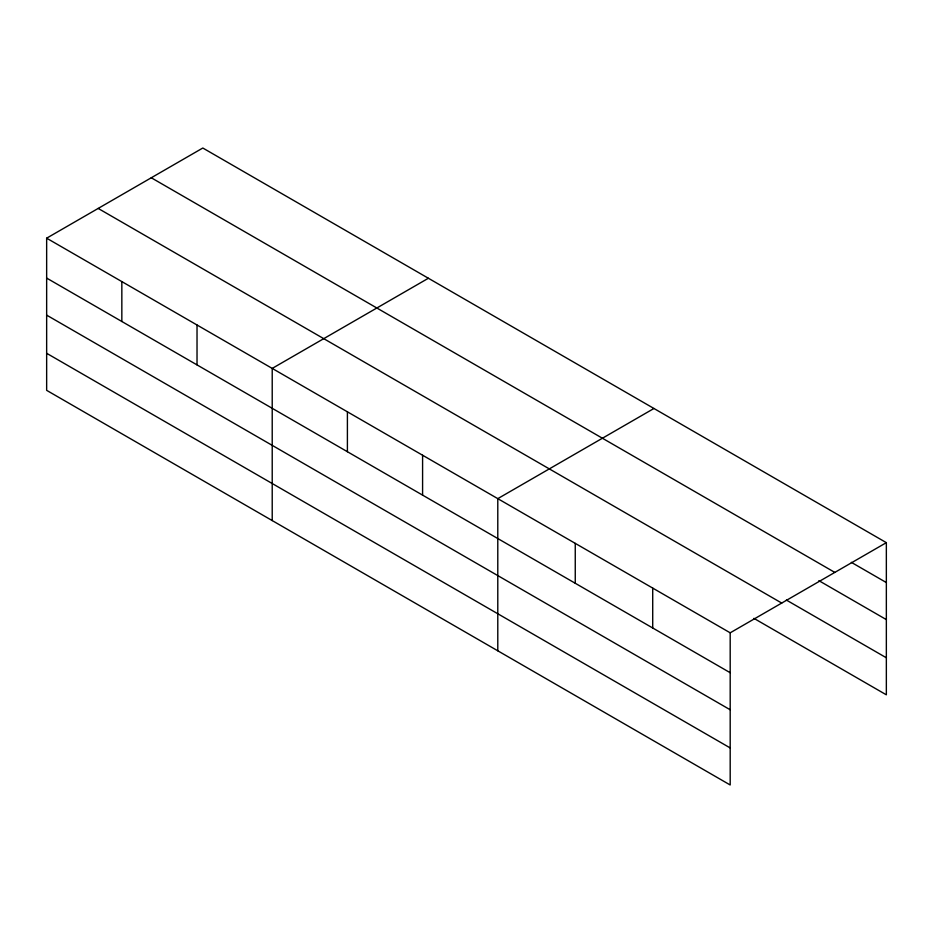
<?xml version="1.0" encoding="UTF-8"?>
<svg xmlns="http://www.w3.org/2000/svg" width="933" height="933" viewBox="0 0 933 933"><rect width="100%" height="100%" fill="white"/><g stroke="black" fill="none" stroke-linecap="round" stroke-linejoin="round"><path stroke-width="1.4" d="M46.65 238.183L730.189 632.819L730.189 784.98L46.65 390.344L46.65 238.183L202.811 148.02L886.35 542.656L886.35 694.817L753.911 618.357M428.375 278.256L272.214 368.407L272.214 520.567M653.951 408.479L497.79 498.642L497.79 650.802M730.189 632.819L886.35 542.656M851.362 562.354L886.35 582.554M151.274 177.771L834.813 572.407M818.882 580.653L886.35 619.605M786.391 600.059L886.35 657.777M98.187 208.432L781.726 603.068M46.65 278.081L730.189 672.716M46.65 315.132L730.189 709.768M46.65 353.292L730.189 747.928M652.715 588.093L652.715 627.991M575.253 543.368L575.253 583.265M422.591 455.234L422.591 495.131M347.403 411.826L347.403 451.724M197.026 324.999L197.026 364.896M121.838 281.591L121.838 321.488"/></g></svg>
